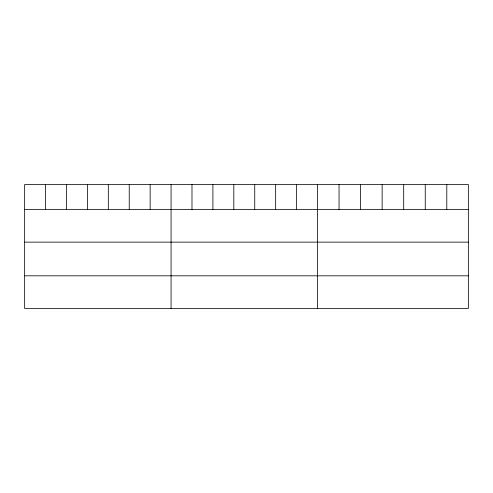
<?xml version="1.0" encoding="UTF-8"?>
<svg xmlns="http://www.w3.org/2000/svg" width="493" height="493" viewBox="0 0 493 493"><rect width="100%" height="100%" fill="white"/><g stroke="black" fill="none" stroke-linecap="round" stroke-linejoin="round"><path stroke-width="0.74" d="M468.35 209.457L468.35 308.501L24.65 308.501L24.65 184.499L468.35 184.499L468.35 209.457L24.65 209.457M24.65 242.137L468.35 242.137M24.65 275.815L468.35 275.815M446.8 184.499L446.8 209.457M425.249 184.499L425.249 209.457M403.699 184.499L403.699 209.457M382.143 184.499L382.143 209.457M360.593 184.499L360.593 209.457M339.042 184.499L339.042 209.457M317.492 184.499L317.492 308.501M296.576 184.499L296.576 209.457M275.655 184.499L275.655 209.457M254.739 184.499L254.739 209.457M233.824 184.499L233.824 209.457M212.908 184.499L212.908 209.457M191.987 184.499L191.987 209.457M171.071 184.499L171.071 308.501M150.155 184.499L150.155 209.457M129.234 184.499L129.234 209.457M108.318 184.499L108.318 209.457M87.403 184.499L87.403 209.457M66.487 184.499L66.487 209.457M45.566 184.499L45.566 209.457"/></g></svg>
